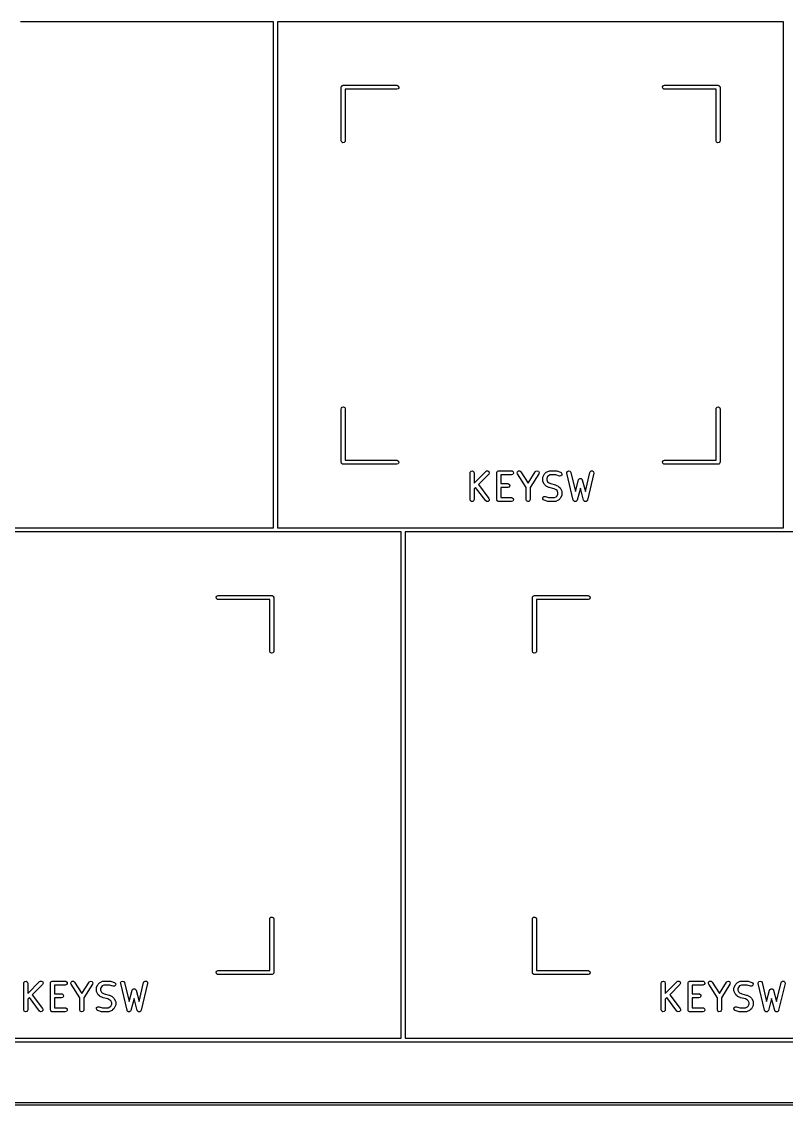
# Model space of a CAD drawing. Extents: x 382 to 810, y -162 to 0.
# Drawn here: x 496.13 to 524.69, y -161.91 to -121.45 of the extents above; entities that cross this region are included whole.
import ezdxf

# ---------------------------------------------------------------- set-up
doc = ezdxf.new("R2010")
doc.units = 0
doc.layers.add('BLACK', color=7, linetype='CONTINUOUS')

msp = doc.modelspace()

# ---------------------------------------------------------------- linework, layer by layer
at = {"layer": 'BLACK', "linetype": 'CONTINUOUS'}
for p, q in [((505.543, -121.449), (496.093, -121.449)), ((505.543, -140.349), (505.543, -121.449)), ((505.693, -121.449), (505.693, -140.349)), ((515.143, -121.449), (505.693, -121.449)), ((524.593, -121.449), (515.143, -121.449)), ((524.593, -140.349), (524.593, -121.449)), ((508.068, -123.899), (508.07, -123.89)), ((508.068, -125.899), (508.068, -123.899)), ((508.069, -123.886), (508.071, -123.884)), ((508.07, -123.89), (508.069, -123.886)), ((508.071, -123.884), (508.073, -123.874)), ((508.073, -123.874), (508.085, -123.859)), ((508.085, -123.859), (508.095, -123.842)), ((508.095, -123.842), (508.101, -123.84)), ((508.101, -123.84), (508.105, -123.835)), ((508.105, -123.835), (508.125, -123.831)), ((508.125, -123.831), (508.143, -123.824)), ((508.143, -123.824), (510.143, -123.824)), ((510.143, -123.974), (508.218, -123.974)), ((508.218, -123.974), (508.218, -125.899)), ((510.143, -123.824), (510.169, -123.829)), ((510.191, -123.957), (510.143, -123.974)), ((510.169, -123.829), (510.208, -123.862)), ((510.217, -123.913), (510.191, -123.957)), ((510.208, -123.862), (510.217, -123.913)), ((520.069, -123.886), (520.095, -123.842)), ((520.078, -123.937), (520.069, -123.886)), ((520.117, -123.97), (520.078, -123.937)), ((520.095, -123.842), (520.143, -123.824)), ((520.143, -123.974), (520.117, -123.97)), ((520.143, -123.824), (522.143, -123.824)), ((522.068, -123.974), (520.143, -123.974)), ((522.068, -125.899), (522.068, -123.974)), ((522.143, -123.824), (522.153, -123.826)), ((522.153, -123.826), (522.156, -123.826)), ((522.156, -123.826), (522.159, -123.827)), ((522.159, -123.827), (522.169, -123.829)), ((522.169, -123.829), (522.184, -123.842)), ((522.184, -123.842), (522.2, -123.851)), ((522.2, -123.851), (522.203, -123.858)), ((522.203, -123.858), (522.208, -123.862)), ((522.208, -123.862), (522.211, -123.881)), ((522.211, -123.881), (522.218, -123.899)), ((522.218, -123.899), (522.218, -125.899)), ((508.086, -125.948), (508.068, -125.899)), ((508.13, -125.973), (508.086, -125.948)), ((508.18, -125.964), (508.13, -125.973)), ((508.213, -125.925), (508.18, -125.964)), ((508.218, -125.899), (508.213, -125.925)), ((522.086, -125.948), (522.068, -125.899)), ((522.13, -125.973), (522.086, -125.948)), ((522.18, -125.964), (522.13, -125.973)), ((522.213, -125.925), (522.18, -125.964)), ((522.218, -125.899), (522.213, -125.925)), ((508.068, -135.899), (508.073, -135.874)), ((508.068, -137.899), (508.068, -135.899)), ((508.073, -135.874), (508.105, -135.835)), ((508.105, -135.835), (508.156, -135.826)), ((508.156, -135.826), (508.2, -135.851)), ((508.2, -135.851), (508.218, -135.899)), ((508.218, -135.899), (508.218, -137.824)), ((522.068, -135.899), (522.073, -135.874)), ((522.068, -137.824), (522.068, -135.899)), ((522.073, -135.874), (522.105, -135.835)), ((522.105, -135.835), (522.156, -135.826)), ((522.156, -135.826), (522.2, -135.851)), ((522.2, -135.851), (522.218, -135.899)), ((522.218, -135.899), (522.218, -137.899)), ((508.075, -137.918), (508.068, -137.899)), ((508.078, -137.937), (508.075, -137.918)), ((508.083, -137.941), (508.078, -137.937)), ((508.086, -137.948), (508.083, -137.941)), ((508.102, -137.957), (508.086, -137.948)), ((508.117, -137.97), (508.102, -137.957)), ((508.218, -137.824), (510.143, -137.824)), ((510.143, -137.824), (510.169, -137.829)), ((510.191, -137.957), (510.143, -137.974)), ((510.169, -137.829), (510.208, -137.862)), ((510.217, -137.913), (510.191, -137.957)), ((510.208, -137.862), (510.217, -137.913)), ((520.069, -137.886), (520.095, -137.842)), ((520.078, -137.937), (520.069, -137.886)), ((520.117, -137.97), (520.078, -137.937)), ((520.095, -137.842), (520.143, -137.824)), ((520.143, -137.824), (522.068, -137.824)), ((522.191, -137.957), (522.185, -137.959)), ((522.201, -137.94), (522.191, -137.957)), ((522.213, -137.925), (522.201, -137.94)), ((522.215, -137.915), (522.213, -137.925)), ((522.217, -137.913), (522.215, -137.915)), ((522.218, -137.899), (522.216, -137.909)), ((522.216, -137.909), (522.217, -137.913)), ((508.127, -137.972), (508.117, -137.97)), ((508.13, -137.973), (508.127, -137.972)), ((508.133, -137.973), (508.13, -137.973)), ((508.143, -137.974), (508.133, -137.973)), ((510.143, -137.974), (508.143, -137.974)), ((512.878, -138.292), (512.882, -138.266)), ((512.878, -139.292), (512.878, -138.292)), ((512.882, -138.266), (512.915, -138.227)), ((512.915, -138.227), (512.966, -138.218)), ((512.966, -138.218), (513.01, -138.244)), ((513.01, -138.244), (513.028, -138.292)), ((513.028, -138.682), (513.471, -138.239)), ((513.028, -138.292), (513.028, -138.682)), ((513.577, -138.345), (513.194, -138.727)), ((513.471, -138.239), (513.492, -138.224)), ((513.492, -138.224), (513.543, -138.219)), ((513.543, -138.219), (513.585, -138.249)), ((513.599, -138.298), (513.577, -138.345)), ((513.585, -138.249), (513.599, -138.298)), ((513.878, -138.292), (513.879, -138.282)), ((513.878, -139.292), (513.878, -138.292)), ((513.879, -138.279), (513.88, -138.276)), ((513.879, -138.282), (513.879, -138.279)), ((513.88, -138.276), (513.882, -138.266)), ((513.882, -138.266), (513.895, -138.251)), ((513.895, -138.251), (513.904, -138.234)), ((513.904, -138.234), (513.911, -138.232)), ((513.911, -138.232), (513.915, -138.227)), ((513.915, -138.227), (513.934, -138.223)), ((513.934, -138.223), (513.953, -138.217)), ((513.953, -138.217), (514.429, -138.217)), ((514.429, -138.217), (514.454, -138.221)), ((514.477, -138.349), (514.429, -138.367)), ((514.454, -138.221), (514.494, -138.254)), ((514.503, -138.305), (514.477, -138.349)), ((514.494, -138.254), (514.503, -138.305)), ((514.641, -138.308), (514.648, -138.257)), ((514.651, -138.332), (514.641, -138.308)), ((514.648, -138.257), (514.686, -138.223)), ((514.973, -138.837), (514.651, -138.332)), ((514.686, -138.223), (514.737, -138.22)), ((514.737, -138.22), (514.778, -138.252)), ((514.778, -138.252), (515.048, -138.676)), ((515.048, -138.676), (515.318, -138.252)), ((515.444, -138.332), (515.123, -138.837)), ((515.318, -138.252), (515.335, -138.232)), ((515.335, -138.232), (515.384, -138.217)), ((515.384, -138.217), (515.432, -138.236)), ((515.432, -138.236), (515.455, -138.282)), ((515.455, -138.282), (515.444, -138.332)), ((515.6, -138.449), (515.647, -138.354)), ((515.647, -138.354), (515.661, -138.335)), ((515.661, -138.334), (515.709, -138.286)), ((515.661, -138.335), (515.661, -138.334)), ((515.709, -138.286), (515.727, -138.274)), ((515.727, -138.274), (515.728, -138.272)), ((515.728, -138.272), (515.824, -138.225)), ((515.824, -138.225), (515.849, -138.217)), ((515.849, -138.217), (515.853, -138.218)), ((515.853, -138.218), (515.857, -138.217)), ((515.857, -138.217), (516.095, -138.217)), ((516.095, -138.217), (516.117, -138.221)), ((516.117, -138.221), (516.119, -138.221)), ((516.119, -138.221), (516.262, -138.268)), ((516.262, -138.268), (516.285, -138.281)), ((516.285, -138.281), (516.312, -138.324)), ((516.312, -138.324), (516.304, -138.375)), ((516.497, -138.283), (516.52, -138.237)), ((516.499, -138.309), (516.497, -138.283)), ((516.737, -139.309), (516.499, -138.309)), ((516.52, -138.237), (516.567, -138.217)), ((516.567, -138.217), (516.616, -138.232)), ((516.616, -138.232), (516.645, -138.274)), ((516.645, -138.274), (516.814, -138.985)), ((517.186, -138.985), (517.356, -138.274)), ((517.502, -138.309), (517.264, -139.309)), ((517.356, -138.274), (517.366, -138.251)), ((517.366, -138.251), (517.407, -138.22)), ((517.407, -138.22), (517.458, -138.223)), ((517.458, -138.223), (517.496, -138.258)), ((517.496, -138.258), (517.502, -138.309)), ((520.143, -137.974), (520.117, -137.97)), ((522.143, -137.974), (520.143, -137.974)), ((522.161, -137.968), (522.143, -137.974)), ((522.18, -137.964), (522.161, -137.968)), ((522.185, -137.959), (522.18, -137.964)), ((513.194, -138.727), (513.584, -139.247)), ((514.429, -138.367), (514.028, -138.367)), ((514.028, -138.367), (514.028, -138.693)), ((514.028, -138.693), (514.286, -138.693)), ((514.286, -138.693), (514.312, -138.698)), ((514.312, -138.698), (514.351, -138.73)), ((514.351, -138.73), (514.36, -138.781)), ((515.592, -138.482), (515.596, -138.457)), ((515.592, -138.578), (515.592, -138.482)), ((515.593, -138.582), (515.592, -138.578)), ((515.592, -138.586), (515.593, -138.582)), ((515.6, -138.611), (515.592, -138.586)), ((515.596, -138.457), (515.599, -138.453)), ((515.599, -138.453), (515.6, -138.449)), ((515.647, -138.706), (515.6, -138.611)), ((515.649, -138.707), (515.647, -138.706)), ((515.661, -138.726), (515.649, -138.707)), ((515.709, -138.773), (515.661, -138.726)), ((515.776, -138.431), (515.742, -138.5)), ((515.742, -138.5), (515.742, -138.56)), ((515.742, -138.56), (515.776, -138.628)), ((515.806, -138.401), (515.776, -138.431)), ((515.776, -138.628), (515.806, -138.659)), ((515.875, -138.367), (515.806, -138.401)), ((515.806, -138.659), (515.883, -138.697)), ((516.083, -138.367), (515.875, -138.367)), ((515.883, -138.697), (516.066, -138.743)), ((516.066, -138.743), (516.078, -138.748)), ((516.078, -138.748), (516.081, -138.749)), ((516.081, -138.749), (516.177, -138.796)), ((516.215, -138.411), (516.083, -138.367)), ((516.266, -138.409), (516.215, -138.411)), ((516.304, -138.375), (516.266, -138.409)), ((516.814, -138.985), (516.928, -138.558)), ((516.928, -138.558), (516.939, -138.535)), ((516.939, -138.535), (516.944, -138.531)), ((516.944, -138.531), (516.947, -138.524)), ((516.947, -138.524), (516.965, -138.516)), ((516.965, -138.516), (516.981, -138.505)), ((516.981, -138.505), (516.987, -138.506)), ((516.987, -138.506), (516.994, -138.503)), ((516.994, -138.503), (517.012, -138.508)), ((517.012, -138.508), (517.032, -138.51)), ((517.032, -138.51), (517.037, -138.514)), ((517.037, -138.514), (517.043, -138.516)), ((517.043, -138.516), (517.054, -138.532)), ((517.054, -138.532), (517.068, -138.546)), ((517.068, -138.546), (517.069, -138.553)), ((517.069, -138.553), (517.073, -138.558)), ((517.073, -138.558), (517.186, -138.985)), ((513.087, -138.835), (513.028, -138.894)), ((513.028, -138.894), (513.028, -139.292)), ((513.464, -139.337), (513.087, -138.835)), ((514.286, -138.843), (514.028, -138.843)), ((514.028, -138.843), (514.028, -139.217)), ((514.334, -138.825), (514.286, -138.843)), ((514.36, -138.781), (514.334, -138.825)), ((514.973, -139.292), (514.973, -138.837)), ((515.123, -138.837), (515.123, -139.292)), ((515.71, -138.774), (515.709, -138.773)), ((515.728, -138.787), (515.71, -138.774)), ((515.824, -138.835), (515.728, -138.787)), ((515.827, -138.835), (515.824, -138.835)), ((515.839, -138.841), (515.827, -138.835)), ((516.022, -138.886), (515.839, -138.841)), ((516.099, -138.925), (516.022, -138.886)), ((516.129, -138.955), (516.099, -138.925)), ((516.099, -139.183), (516.129, -139.152)), ((516.163, -139.024), (516.129, -138.955)), ((516.129, -139.152), (516.163, -139.084)), ((516.163, -139.084), (516.163, -139.024)), ((516.177, -138.796), (516.195, -138.81)), ((516.195, -138.81), (516.196, -138.81)), ((516.196, -138.81), (516.244, -138.858)), ((516.244, -138.858), (516.257, -138.876)), ((516.257, -138.876), (516.258, -138.877)), ((516.258, -138.877), (516.305, -138.973)), ((516.305, -139.135), (516.258, -139.23)), ((516.305, -138.973), (516.313, -138.998)), ((516.306, -139.13), (516.305, -139.135)), ((516.309, -139.127), (516.306, -139.13)), ((516.313, -139.101), (516.309, -139.127)), ((516.313, -138.998), (516.312, -139.002)), ((516.312, -139.002), (516.313, -139.006)), ((516.313, -139.006), (516.313, -139.101)), ((517, -138.869), (516.882, -139.311)), ((517.118, -139.311), (517, -138.869)), ((512.895, -139.34), (512.878, -139.292)), ((512.939, -139.366), (512.895, -139.34)), ((512.99, -139.357), (512.939, -139.366)), ((513.023, -139.317), (512.99, -139.357)), ((513.028, -139.292), (513.023, -139.317)), ((513.507, -139.365), (513.464, -139.337)), ((513.558, -139.359), (513.507, -139.365)), ((513.593, -139.321), (513.558, -139.359)), ((513.584, -139.247), (513.596, -139.27)), ((513.596, -139.27), (513.593, -139.321)), ((513.884, -139.31), (513.878, -139.292)), ((513.888, -139.329), (513.884, -139.31)), ((513.893, -139.334), (513.888, -139.329)), ((513.895, -139.34), (513.893, -139.334)), ((513.912, -139.35), (513.895, -139.34)), ((513.927, -139.362), (513.912, -139.35)), ((513.937, -139.364), (513.927, -139.362)), ((513.939, -139.366), (513.937, -139.364)), ((513.943, -139.365), (513.939, -139.366)), ((513.953, -139.367), (513.943, -139.365)), ((514.429, -139.367), (513.953, -139.367)), ((514.028, -139.217), (514.429, -139.217)), ((514.429, -139.217), (514.454, -139.221)), ((514.477, -139.349), (514.429, -139.367)), ((514.454, -139.221), (514.494, -139.254)), ((514.503, -139.305), (514.477, -139.349)), ((514.494, -139.254), (514.503, -139.305)), ((514.99, -139.34), (514.973, -139.292)), ((515.035, -139.366), (514.99, -139.34)), ((515.085, -139.357), (515.035, -139.366)), ((515.118, -139.317), (515.085, -139.357)), ((515.123, -139.292), (515.118, -139.317)), ((515.593, -139.259), (515.601, -139.208)), ((515.62, -139.303), (515.593, -139.259)), ((515.601, -139.208), (515.639, -139.174)), ((515.643, -139.315), (515.62, -139.303)), ((515.639, -139.174), (515.691, -139.173)), ((515.786, -139.363), (515.643, -139.315)), ((515.691, -139.173), (515.822, -139.217)), ((515.788, -139.363), (515.786, -139.363)), ((515.81, -139.367), (515.788, -139.363)), ((516.048, -139.367), (515.81, -139.367)), ((515.822, -139.217), (516.03, -139.217)), ((516.03, -139.217), (516.099, -139.183)), ((516.052, -139.365), (516.048, -139.367)), ((516.056, -139.366), (516.052, -139.365)), ((516.081, -139.359), (516.056, -139.366)), ((516.177, -139.311), (516.081, -139.359)), ((516.178, -139.31), (516.177, -139.311)), ((516.196, -139.297), (516.178, -139.31)), ((516.244, -139.25), (516.196, -139.297)), ((516.258, -139.23), (516.244, -139.248)), ((516.244, -139.248), (516.244, -139.25)), ((516.741, -139.316), (516.737, -139.309)), ((516.742, -139.324), (516.741, -139.316)), ((516.755, -139.337), (516.742, -139.324)), ((516.765, -139.352), (516.755, -139.337)), ((516.772, -139.354), (516.765, -139.352)), ((516.778, -139.36), (516.772, -139.354)), ((516.796, -139.361), (516.778, -139.36)), ((516.814, -139.367), (516.796, -139.361)), ((516.821, -139.364), (516.814, -139.367)), ((516.829, -139.364), (516.821, -139.364)), ((516.844, -139.354), (516.829, -139.364)), ((516.861, -139.346), (516.844, -139.354)), ((516.865, -139.339), (516.861, -139.346)), ((516.871, -139.335), (516.865, -139.339)), ((516.882, -139.311), (516.871, -139.335)), ((517.123, -139.318), (517.118, -139.311)), ((517.124, -139.325), (517.123, -139.318)), ((517.137, -139.338), (517.124, -139.325)), ((517.148, -139.353), (517.137, -139.338)), ((517.155, -139.355), (517.148, -139.353)), ((517.161, -139.361), (517.155, -139.355)), ((517.179, -139.362), (517.161, -139.361)), ((517.197, -139.367), (517.179, -139.362)), ((517.204, -139.363), (517.197, -139.367)), ((517.212, -139.364), (517.204, -139.363)), ((517.227, -139.353), (517.212, -139.364)), ((517.244, -139.345), (517.227, -139.353)), ((517.247, -139.338), (517.244, -139.345)), ((517.253, -139.333), (517.247, -139.338)), ((517.264, -139.309), (517.253, -139.333)), ((462.83, -140.349), (505.543, -140.349)), ((505.693, -140.349), (510.38, -140.349)), ((510.38, -140.349), (524.593, -140.349)), ((505.618, -140.499), (486.643, -140.499)), ((510.305, -140.499), (505.618, -140.499)), ((510.305, -159.399), (510.305, -140.499)), ((510.455, -140.499), (510.455, -159.399)), ((534.118, -140.499), (510.455, -140.499)), ((503.4, -142.936), (503.426, -142.892)), ((503.409, -142.987), (503.4, -142.936)), ((503.449, -143.02), (503.409, -142.987)), ((503.426, -142.892), (503.474, -142.874)), ((503.474, -143.024), (503.449, -143.02)), ((503.474, -142.874), (505.474, -142.874)), ((505.399, -143.024), (503.474, -143.024)), ((505.399, -144.949), (505.399, -143.024)), ((505.474, -142.874), (505.484, -142.876)), ((505.484, -142.876), (505.487, -142.876)), ((505.487, -142.876), (505.49, -142.877)), ((505.49, -142.877), (505.5, -142.879)), ((505.5, -142.879), (505.515, -142.892)), ((505.515, -142.892), (505.532, -142.901)), ((505.532, -142.901), (505.534, -142.908)), ((505.534, -142.908), (505.539, -142.912)), ((505.539, -142.912), (505.543, -142.931)), ((505.543, -142.931), (505.549, -142.949)), ((505.549, -142.949), (505.549, -144.949)), ((515.212, -142.949), (515.213, -142.94)), ((515.212, -144.949), (515.212, -142.949)), ((515.213, -142.936), (515.215, -142.934)), ((515.213, -142.94), (515.213, -142.936)), ((515.215, -142.934), (515.216, -142.924)), ((515.216, -142.924), (515.229, -142.909)), ((515.229, -142.909), (515.239, -142.892)), ((515.239, -142.892), (515.245, -142.89)), ((515.245, -142.89), (515.249, -142.885)), ((515.249, -142.885), (515.268, -142.881)), ((515.268, -142.881), (515.287, -142.874)), ((515.287, -142.874), (517.287, -142.874)), ((517.287, -143.024), (515.362, -143.024)), ((515.362, -143.024), (515.362, -144.949)), ((517.287, -142.874), (517.312, -142.879)), ((517.335, -143.007), (517.287, -143.024)), ((517.312, -142.879), (517.352, -142.912)), ((517.361, -142.963), (517.335, -143.007)), ((517.352, -142.912), (517.361, -142.963)), ((505.417, -144.998), (505.399, -144.949)), ((505.461, -145.023), (505.417, -144.998)), ((505.512, -145.014), (505.461, -145.023)), ((505.545, -144.975), (505.512, -145.014)), ((505.549, -144.949), (505.545, -144.975)), ((515.229, -144.998), (515.212, -144.949)), ((515.274, -145.023), (515.229, -144.998)), ((515.324, -145.014), (515.274, -145.023)), ((515.357, -144.975), (515.324, -145.014)), ((515.362, -144.949), (515.357, -144.975)), ((505.399, -154.949), (505.404, -154.924)), ((505.399, -156.874), (505.399, -154.949)), ((505.404, -154.924), (505.437, -154.885)), ((505.437, -154.885), (505.487, -154.876)), ((505.487, -154.876), (505.532, -154.901)), ((505.532, -154.901), (505.549, -154.949)), ((505.549, -154.949), (505.549, -156.949)), ((515.212, -154.949), (515.216, -154.924)), ((515.212, -156.949), (515.212, -154.949)), ((515.216, -154.924), (515.249, -154.885)), ((515.249, -154.885), (515.3, -154.876)), ((515.3, -154.876), (515.344, -154.901)), ((515.344, -154.901), (515.362, -154.949)), ((515.362, -154.949), (515.362, -156.874)), ((503.4, -156.936), (503.426, -156.892)), ((503.409, -156.987), (503.4, -156.936)), ((503.426, -156.892), (503.474, -156.874)), ((503.474, -156.874), (505.399, -156.874)), ((505.546, -156.965), (505.545, -156.975)), ((505.548, -156.963), (505.546, -156.965)), ((505.549, -156.949), (505.548, -156.959)), ((505.548, -156.959), (505.548, -156.963)), ((515.218, -156.968), (515.212, -156.949)), ((515.222, -156.987), (515.218, -156.968)), ((515.362, -156.874), (517.287, -156.874)), ((517.287, -156.874), (517.312, -156.879)), ((517.312, -156.879), (517.352, -156.912)), ((517.361, -156.963), (517.335, -157.007)), ((517.352, -156.912), (517.361, -156.963)), ((496.209, -157.342), (496.213, -157.316)), ((496.209, -158.342), (496.209, -157.342)), ((496.213, -157.316), (496.246, -157.277)), ((496.246, -157.277), (496.297, -157.268)), ((496.297, -157.268), (496.341, -157.294)), ((496.341, -157.294), (496.359, -157.342)), ((496.359, -157.732), (496.802, -157.289)), ((496.359, -157.342), (496.359, -157.732)), ((496.802, -157.289), (496.823, -157.274)), ((496.823, -157.274), (496.875, -157.269)), ((496.875, -157.269), (496.917, -157.299)), ((496.93, -157.348), (496.908, -157.395)), ((496.917, -157.299), (496.93, -157.348)), ((497.209, -157.342), (497.21, -157.332)), ((497.209, -158.342), (497.209, -157.342)), ((497.21, -157.329), (497.212, -157.326)), ((497.21, -157.332), (497.21, -157.329)), ((497.212, -157.326), (497.213, -157.316)), ((497.213, -157.316), (497.226, -157.301)), ((497.226, -157.301), (497.236, -157.284)), ((497.236, -157.284), (497.242, -157.282)), ((497.242, -157.282), (497.246, -157.277)), ((497.246, -157.277), (497.265, -157.273)), ((497.265, -157.273), (497.284, -157.267)), ((497.284, -157.267), (497.76, -157.267)), ((497.76, -157.267), (497.786, -157.271)), ((497.786, -157.271), (497.825, -157.304)), ((497.834, -157.355), (497.808, -157.399)), ((497.825, -157.304), (497.834, -157.355)), ((497.972, -157.358), (497.979, -157.307)), ((497.982, -157.382), (497.972, -157.358)), ((497.979, -157.307), (498.017, -157.273)), ((498.017, -157.273), (498.068, -157.27)), ((498.068, -157.27), (498.109, -157.302)), ((498.109, -157.302), (498.379, -157.726)), ((498.379, -157.726), (498.649, -157.302)), ((498.649, -157.302), (498.667, -157.282)), ((498.667, -157.282), (498.716, -157.267)), ((498.716, -157.267), (498.763, -157.286)), ((498.763, -157.286), (498.787, -157.332)), ((498.787, -157.332), (498.776, -157.382)), ((498.993, -157.384), (499.04, -157.336)), ((499.04, -157.336), (499.059, -157.324)), ((499.059, -157.324), (499.06, -157.322)), ((499.06, -157.322), (499.155, -157.275)), ((499.155, -157.275), (499.18, -157.267)), ((499.18, -157.267), (499.184, -157.268)), ((499.184, -157.268), (499.189, -157.267)), ((499.189, -157.267), (499.427, -157.267)), ((499.427, -157.267), (499.449, -157.271)), ((499.449, -157.271), (499.45, -157.271)), ((499.45, -157.271), (499.593, -157.318)), ((499.593, -157.318), (499.616, -157.331)), ((499.616, -157.331), (499.643, -157.374)), ((499.643, -157.374), (499.635, -157.425)), ((499.828, -157.333), (499.851, -157.287)), ((499.83, -157.359), (499.828, -157.333)), ((500.068, -158.359), (499.83, -157.359)), ((499.851, -157.287), (499.898, -157.267)), ((499.898, -157.267), (499.948, -157.282)), ((499.948, -157.282), (499.976, -157.324)), ((499.976, -157.324), (500.145, -158.035)), ((500.518, -158.035), (500.687, -157.324)), ((500.833, -157.359), (500.595, -158.359)), ((500.687, -157.324), (500.697, -157.301)), ((500.697, -157.301), (500.739, -157.27)), ((500.739, -157.27), (500.79, -157.273)), ((500.79, -157.273), (500.827, -157.308)), ((500.827, -157.308), (500.833, -157.359)), ((503.449, -157.02), (503.409, -156.987)), ((503.474, -157.024), (503.449, -157.02)), ((505.474, -157.024), (503.474, -157.024)), ((505.493, -157.018), (505.474, -157.024)), ((505.512, -157.014), (505.493, -157.018)), ((505.516, -157.009), (505.512, -157.014)), ((505.522, -157.007), (505.516, -157.009)), ((505.532, -156.99), (505.522, -157.007)), ((505.545, -156.975), (505.532, -156.99)), ((515.227, -156.991), (515.222, -156.987)), ((515.229, -156.998), (515.227, -156.991)), ((515.246, -157.007), (515.229, -156.998)), ((515.261, -157.02), (515.246, -157.007)), ((515.271, -157.022), (515.261, -157.02)), ((515.274, -157.023), (515.271, -157.022)), ((515.277, -157.023), (515.274, -157.023)), ((515.287, -157.024), (515.277, -157.023)), ((517.287, -157.024), (515.287, -157.024)), ((517.335, -157.007), (517.287, -157.024)), ((520.021, -157.342), (520.026, -157.316)), ((520.021, -158.342), (520.021, -157.342)), ((520.026, -157.316), (520.059, -157.277)), ((520.059, -157.277), (520.109, -157.268)), ((520.109, -157.268), (520.154, -157.294)), ((520.154, -157.294), (520.171, -157.342)), ((520.171, -157.732), (520.615, -157.289)), ((520.171, -157.342), (520.171, -157.732)), ((520.615, -157.289), (520.636, -157.274)), ((520.636, -157.274), (520.687, -157.269)), ((520.687, -157.269), (520.729, -157.299)), ((520.742, -157.348), (520.721, -157.395)), ((520.729, -157.299), (520.742, -157.348)), ((521.021, -157.342), (521.023, -157.332)), ((521.021, -158.342), (521.021, -157.342)), ((521.022, -157.329), (521.024, -157.326)), ((521.023, -157.332), (521.022, -157.329)), ((521.024, -157.326), (521.026, -157.316)), ((521.026, -157.316), (521.038, -157.301)), ((521.038, -157.301), (521.048, -157.284)), ((521.048, -157.284), (521.054, -157.282)), ((521.054, -157.282), (521.059, -157.277)), ((521.059, -157.277), (521.078, -157.273)), ((521.078, -157.273), (521.096, -157.267)), ((521.096, -157.267), (521.572, -157.267)), ((521.572, -157.267), (521.598, -157.271)), ((521.598, -157.271), (521.637, -157.304)), ((521.646, -157.355), (521.621, -157.399)), ((521.637, -157.304), (521.646, -157.355)), ((521.785, -157.358), (521.792, -157.307)), ((521.795, -157.382), (521.785, -157.358)), ((521.792, -157.307), (521.83, -157.273)), ((521.83, -157.273), (521.881, -157.27)), ((521.881, -157.27), (521.921, -157.302)), ((521.921, -157.302), (522.192, -157.726)), ((522.192, -157.726), (522.462, -157.302)), ((522.462, -157.302), (522.479, -157.282)), ((522.479, -157.282), (522.528, -157.267)), ((522.528, -157.267), (522.575, -157.286)), ((522.575, -157.286), (522.599, -157.332)), ((522.599, -157.332), (522.588, -157.382)), ((522.805, -157.384), (522.853, -157.336)), ((522.853, -157.336), (522.871, -157.324)), ((522.871, -157.324), (522.872, -157.322)), ((522.872, -157.322), (522.967, -157.275)), ((522.967, -157.275), (522.992, -157.267)), ((522.992, -157.267), (522.997, -157.268)), ((522.997, -157.268), (523.001, -157.267)), ((523.001, -157.267), (523.239, -157.267)), ((523.239, -157.267), (523.261, -157.271)), ((523.261, -157.271), (523.263, -157.271)), ((523.263, -157.271), (523.406, -157.318)), ((523.406, -157.318), (523.429, -157.331)), ((523.429, -157.331), (523.455, -157.374)), ((523.455, -157.374), (523.448, -157.425)), ((523.641, -157.333), (523.664, -157.287)), ((523.642, -157.359), (523.641, -157.333)), ((523.88, -158.359), (523.642, -157.359)), ((523.664, -157.287), (523.711, -157.267)), ((523.711, -157.267), (523.76, -157.282)), ((523.76, -157.282), (523.788, -157.324)), ((523.788, -157.324), (523.958, -158.035)), ((524.33, -158.035), (524.499, -157.324)), ((524.645, -157.359), (524.407, -158.359)), ((524.499, -157.324), (524.51, -157.301)), ((524.51, -157.301), (524.551, -157.27)), ((524.551, -157.27), (524.602, -157.273)), ((524.602, -157.273), (524.64, -157.308)), ((524.64, -157.308), (524.645, -157.359)), ((496.908, -157.395), (496.526, -157.777)), ((496.526, -157.777), (496.915, -158.297)), ((497.76, -157.417), (497.359, -157.417)), ((497.359, -157.417), (497.359, -157.743)), ((497.359, -157.743), (497.617, -157.743)), ((497.617, -157.743), (497.643, -157.748)), ((497.643, -157.748), (497.682, -157.78)), ((497.682, -157.78), (497.691, -157.831)), ((497.808, -157.399), (497.76, -157.417)), ((498.304, -157.887), (497.982, -157.382)), ((498.776, -157.382), (498.454, -157.887)), ((498.923, -157.532), (498.928, -157.507)), ((498.923, -157.628), (498.923, -157.532)), ((498.925, -157.632), (498.923, -157.628)), ((498.924, -157.636), (498.925, -157.632)), ((498.931, -157.661), (498.924, -157.636)), ((498.928, -157.507), (498.93, -157.503)), ((498.93, -157.503), (498.931, -157.499)), ((498.931, -157.499), (498.979, -157.404)), ((498.979, -157.756), (498.931, -157.661)), ((498.979, -157.404), (498.992, -157.385)), ((498.98, -157.757), (498.979, -157.756)), ((498.993, -157.776), (498.98, -157.757)), ((498.992, -157.385), (498.993, -157.384)), ((499.04, -157.823), (498.993, -157.776)), ((499.107, -157.481), (499.073, -157.55)), ((499.073, -157.55), (499.073, -157.61)), ((499.073, -157.61), (499.107, -157.678)), ((499.138, -157.451), (499.107, -157.481)), ((499.107, -157.678), (499.138, -157.709)), ((499.206, -157.417), (499.138, -157.451)), ((499.138, -157.709), (499.215, -157.747)), ((499.414, -157.417), (499.206, -157.417)), ((499.215, -157.747), (499.397, -157.793)), ((499.546, -157.461), (499.414, -157.417)), ((499.597, -157.459), (499.546, -157.461)), ((499.635, -157.425), (499.597, -157.459)), ((500.145, -158.035), (500.259, -157.608)), ((500.259, -157.608), (500.27, -157.585)), ((500.27, -157.585), (500.276, -157.581)), ((500.276, -157.581), (500.278, -157.574)), ((500.278, -157.574), (500.296, -157.566)), ((500.296, -157.566), (500.312, -157.555)), ((500.312, -157.555), (500.319, -157.556)), ((500.319, -157.556), (500.325, -157.553)), ((500.325, -157.553), (500.344, -157.558)), ((500.344, -157.558), (500.363, -157.56)), ((500.363, -157.56), (500.368, -157.564)), ((500.368, -157.564), (500.374, -157.566)), ((500.374, -157.566), (500.386, -157.582)), ((500.386, -157.582), (500.399, -157.596)), ((500.399, -157.596), (500.4, -157.603)), ((500.4, -157.603), (500.404, -157.608)), ((500.404, -157.608), (500.518, -158.035)), ((520.721, -157.395), (520.338, -157.777)), ((520.338, -157.777), (520.728, -158.297)), ((521.572, -157.417), (521.171, -157.417)), ((521.171, -157.417), (521.171, -157.743)), ((521.171, -157.743), (521.43, -157.743)), ((521.43, -157.743), (521.455, -157.748)), ((521.455, -157.748), (521.495, -157.78)), ((521.495, -157.78), (521.503, -157.831)), ((521.621, -157.399), (521.572, -157.417)), ((522.117, -157.887), (521.795, -157.382)), ((522.588, -157.382), (522.267, -157.887)), ((522.736, -157.532), (522.74, -157.507)), ((522.736, -157.628), (522.736, -157.532)), ((522.737, -157.632), (522.736, -157.628)), ((522.736, -157.636), (522.737, -157.632)), ((522.743, -157.661), (522.736, -157.636)), ((522.74, -157.507), (522.743, -157.503)), ((522.743, -157.499), (522.791, -157.404)), ((522.743, -157.503), (522.743, -157.499)), ((522.791, -157.756), (522.743, -157.661)), ((522.791, -157.404), (522.804, -157.385)), ((522.792, -157.757), (522.791, -157.756)), ((522.805, -157.776), (522.792, -157.757)), ((522.804, -157.385), (522.805, -157.384)), ((522.853, -157.823), (522.805, -157.776)), ((522.92, -157.481), (522.886, -157.55)), ((522.886, -157.55), (522.886, -157.61)), ((522.886, -157.61), (522.92, -157.678)), ((522.95, -157.451), (522.92, -157.481)), ((522.92, -157.678), (522.95, -157.709)), ((523.019, -157.417), (522.95, -157.451)), ((522.95, -157.709), (523.027, -157.747)), ((523.227, -157.417), (523.019, -157.417)), ((523.027, -157.747), (523.21, -157.793)), ((523.358, -157.461), (523.227, -157.417)), ((523.41, -157.459), (523.358, -157.461)), ((523.448, -157.425), (523.41, -157.459)), ((523.958, -158.035), (524.071, -157.608)), ((524.071, -157.608), (524.082, -157.585)), ((524.082, -157.585), (524.088, -157.581)), ((524.088, -157.581), (524.091, -157.574)), ((524.091, -157.574), (524.109, -157.566)), ((524.109, -157.566), (524.124, -157.555)), ((524.124, -157.555), (524.131, -157.556)), ((524.131, -157.556), (524.137, -157.553)), ((524.137, -157.553), (524.156, -157.558)), ((524.156, -157.558), (524.176, -157.56)), ((524.176, -157.56), (524.18, -157.564)), ((524.18, -157.564), (524.187, -157.566)), ((524.187, -157.566), (524.198, -157.582)), ((524.198, -157.582), (524.212, -157.596)), ((524.212, -157.596), (524.212, -157.603)), ((524.212, -157.603), (524.216, -157.608)), ((524.216, -157.608), (524.33, -158.035)), ((496.419, -157.885), (496.359, -157.944)), ((496.359, -157.944), (496.359, -158.342)), ((496.795, -158.387), (496.419, -157.885)), ((497.617, -157.893), (497.359, -157.893)), ((497.359, -157.893), (497.359, -158.267)), ((497.665, -157.875), (497.617, -157.893)), ((497.691, -157.831), (497.665, -157.875)), ((498.304, -158.342), (498.304, -157.887)), ((498.454, -157.887), (498.454, -158.342)), ((499.042, -157.824), (499.04, -157.823)), ((499.06, -157.837), (499.042, -157.824)), ((499.155, -157.885), (499.06, -157.837)), ((499.159, -157.885), (499.155, -157.885)), ((499.17, -157.891), (499.159, -157.885)), ((499.353, -157.936), (499.17, -157.891)), ((499.43, -157.975), (499.353, -157.936)), ((499.397, -157.793), (499.409, -157.798)), ((499.409, -157.798), (499.413, -157.799)), ((499.413, -157.799), (499.508, -157.846)), ((499.46, -158.005), (499.43, -157.975)), ((499.494, -158.074), (499.46, -158.005)), ((499.46, -158.202), (499.494, -158.134)), ((499.494, -158.134), (499.494, -158.074)), ((499.508, -157.846), (499.526, -157.86)), ((499.526, -157.86), (499.527, -157.86)), ((499.527, -157.86), (499.575, -157.908)), ((499.575, -157.908), (499.588, -157.926)), ((499.588, -157.926), (499.589, -157.927)), ((499.589, -157.927), (499.637, -158.023)), ((499.637, -158.185), (499.589, -158.28)), ((499.637, -158.023), (499.644, -158.048)), ((499.64, -158.177), (499.637, -158.18)), ((499.637, -158.18), (499.637, -158.185)), ((499.644, -158.151), (499.64, -158.177)), ((499.644, -158.048), (499.643, -158.052)), ((499.643, -158.052), (499.644, -158.056)), ((499.644, -158.056), (499.644, -158.151)), ((500.331, -157.919), (500.213, -158.361)), ((500.449, -158.361), (500.331, -157.919)), ((520.231, -157.885), (520.171, -157.944)), ((520.171, -157.944), (520.171, -158.342)), ((520.608, -158.387), (520.231, -157.885)), ((521.43, -157.893), (521.171, -157.893)), ((521.171, -157.893), (521.171, -158.267)), ((521.478, -157.875), (521.43, -157.893)), ((521.503, -157.831), (521.478, -157.875)), ((522.117, -158.342), (522.117, -157.887)), ((522.267, -157.887), (522.267, -158.342)), ((522.854, -157.824), (522.853, -157.823)), ((522.872, -157.837), (522.854, -157.824)), ((522.967, -157.885), (522.872, -157.837)), ((522.971, -157.885), (522.967, -157.885)), ((522.983, -157.891), (522.971, -157.885)), ((523.165, -157.936), (522.983, -157.891)), ((523.242, -157.975), (523.165, -157.936)), ((523.21, -157.793), (523.222, -157.798)), ((523.222, -157.798), (523.225, -157.799)), ((523.225, -157.799), (523.32, -157.846)), ((523.273, -158.005), (523.242, -157.975)), ((523.307, -158.074), (523.273, -158.005)), ((523.273, -158.202), (523.307, -158.134)), ((523.307, -158.134), (523.307, -158.074)), ((523.32, -157.846), (523.338, -157.86)), ((523.338, -157.86), (523.34, -157.86)), ((523.34, -157.86), (523.387, -157.908)), ((523.387, -157.908), (523.4, -157.926)), ((523.4, -157.926), (523.401, -157.927)), ((523.401, -157.927), (523.449, -158.023)), ((523.449, -158.185), (523.401, -158.28)), ((523.449, -158.023), (523.456, -158.048)), ((523.45, -158.18), (523.449, -158.185)), ((523.452, -158.177), (523.45, -158.18)), ((523.457, -158.151), (523.452, -158.177)), ((523.456, -158.048), (523.455, -158.052)), ((523.455, -158.052), (523.457, -158.056)), ((523.457, -158.056), (523.457, -158.151)), ((524.144, -157.919), (524.026, -158.361)), ((524.262, -158.361), (524.144, -157.919)), ((496.226, -158.39), (496.209, -158.342)), ((496.271, -158.416), (496.226, -158.39)), ((496.321, -158.407), (496.271, -158.416)), ((496.354, -158.367), (496.321, -158.407)), ((496.359, -158.342), (496.354, -158.367)), ((496.838, -158.415), (496.795, -158.387)), ((496.889, -158.409), (496.838, -158.415)), ((496.924, -158.371), (496.889, -158.409)), ((496.915, -158.297), (496.927, -158.32)), ((496.927, -158.32), (496.924, -158.371)), ((497.215, -158.36), (497.209, -158.342)), ((497.219, -158.379), (497.215, -158.36)), ((497.224, -158.384), (497.219, -158.379)), ((497.226, -158.39), (497.224, -158.384)), ((497.243, -158.4), (497.226, -158.39)), ((497.258, -158.412), (497.243, -158.4)), ((497.268, -158.414), (497.258, -158.412)), ((497.271, -158.416), (497.268, -158.414)), ((497.274, -158.415), (497.271, -158.416)), ((497.284, -158.417), (497.274, -158.415)), ((497.76, -158.417), (497.284, -158.417)), ((497.359, -158.267), (497.76, -158.267)), ((497.76, -158.267), (497.786, -158.271)), ((497.808, -158.399), (497.76, -158.417)), ((497.786, -158.271), (497.825, -158.304)), ((497.834, -158.355), (497.808, -158.399)), ((497.825, -158.304), (497.834, -158.355)), ((498.322, -158.39), (498.304, -158.342)), ((498.366, -158.416), (498.322, -158.39)), ((498.417, -158.407), (498.366, -158.416)), ((498.449, -158.367), (498.417, -158.407)), ((498.454, -158.342), (498.449, -158.367)), ((498.925, -158.309), (498.932, -158.258)), ((498.951, -158.353), (498.925, -158.309)), ((498.932, -158.258), (498.97, -158.224)), ((498.974, -158.365), (498.951, -158.353)), ((498.97, -158.224), (499.022, -158.223)), ((499.117, -158.413), (498.974, -158.365)), ((499.022, -158.223), (499.153, -158.267)), ((499.119, -158.413), (499.117, -158.413)), ((499.141, -158.417), (499.119, -158.413)), ((499.379, -158.417), (499.141, -158.417)), ((499.153, -158.267), (499.361, -158.267)), ((499.361, -158.267), (499.43, -158.233)), ((499.383, -158.415), (499.379, -158.417)), ((499.388, -158.416), (499.383, -158.415)), ((499.413, -158.409), (499.388, -158.416)), ((499.508, -158.361), (499.413, -158.409)), ((499.43, -158.233), (499.46, -158.202)), ((499.509, -158.36), (499.508, -158.361)), ((499.527, -158.347), (499.509, -158.36)), ((499.575, -158.3), (499.527, -158.347)), ((499.576, -158.298), (499.575, -158.3)), ((499.589, -158.28), (499.576, -158.298)), ((500.072, -158.366), (500.068, -158.359)), ((500.073, -158.374), (500.072, -158.366)), ((500.086, -158.387), (500.073, -158.374)), ((500.096, -158.402), (500.086, -158.387)), ((500.104, -158.404), (500.096, -158.402)), ((500.109, -158.41), (500.104, -158.404)), ((500.128, -158.411), (500.109, -158.41)), ((500.145, -158.417), (500.128, -158.411)), ((500.153, -158.414), (500.145, -158.417)), ((500.16, -158.414), (500.153, -158.414)), ((500.176, -158.404), (500.16, -158.414)), ((500.192, -158.396), (500.176, -158.404)), ((500.196, -158.389), (500.192, -158.396)), ((500.202, -158.385), (500.196, -158.389)), ((500.213, -158.361), (500.202, -158.385)), ((500.454, -158.368), (500.449, -158.361)), ((500.455, -158.375), (500.454, -158.368)), ((500.468, -158.388), (500.455, -158.375)), ((500.479, -158.403), (500.468, -158.388)), ((500.486, -158.405), (500.479, -158.403)), ((500.492, -158.411), (500.486, -158.405)), ((500.51, -158.412), (500.492, -158.411)), ((500.528, -158.417), (500.51, -158.412)), ((500.535, -158.413), (500.528, -158.417)), ((500.543, -158.414), (500.535, -158.413)), ((500.558, -158.403), (500.543, -158.414)), ((500.575, -158.395), (500.558, -158.403)), ((500.578, -158.388), (500.575, -158.395)), ((500.584, -158.383), (500.578, -158.388)), ((500.595, -158.359), (500.584, -158.383)), ((520.039, -158.39), (520.021, -158.342)), ((520.083, -158.416), (520.039, -158.39)), ((520.134, -158.407), (520.083, -158.416)), ((520.167, -158.367), (520.134, -158.407)), ((520.171, -158.342), (520.167, -158.367)), ((520.651, -158.415), (520.608, -158.387)), ((520.702, -158.409), (520.651, -158.415)), ((520.737, -158.371), (520.702, -158.409)), ((520.728, -158.297), (520.739, -158.32)), ((520.739, -158.32), (520.737, -158.371)), ((521.028, -158.36), (521.021, -158.342)), ((521.031, -158.379), (521.028, -158.36)), ((521.036, -158.384), (521.031, -158.379)), ((521.039, -158.39), (521.036, -158.384)), ((521.056, -158.4), (521.039, -158.39)), ((521.071, -158.412), (521.056, -158.4)), ((521.08, -158.414), (521.071, -158.412)), ((521.083, -158.416), (521.08, -158.414)), ((521.087, -158.415), (521.083, -158.416)), ((521.096, -158.417), (521.087, -158.415)), ((521.572, -158.417), (521.096, -158.417)), ((521.171, -158.267), (521.572, -158.267)), ((521.572, -158.267), (521.598, -158.271)), ((521.621, -158.399), (521.572, -158.417)), ((521.598, -158.271), (521.637, -158.304)), ((521.646, -158.355), (521.621, -158.399)), ((521.637, -158.304), (521.646, -158.355)), ((522.134, -158.39), (522.117, -158.342)), ((522.178, -158.416), (522.134, -158.39)), ((522.229, -158.407), (522.178, -158.416)), ((522.262, -158.367), (522.229, -158.407)), ((522.267, -158.342), (522.262, -158.367)), ((522.737, -158.309), (522.745, -158.258)), ((522.764, -158.353), (522.737, -158.309)), ((522.745, -158.258), (522.783, -158.224)), ((522.787, -158.365), (522.764, -158.353)), ((522.783, -158.224), (522.834, -158.223)), ((522.93, -158.413), (522.787, -158.365)), ((522.834, -158.223), (522.966, -158.267)), ((522.931, -158.413), (522.93, -158.413)), ((522.953, -158.417), (522.931, -158.413)), ((523.192, -158.417), (522.953, -158.417)), ((522.966, -158.267), (523.174, -158.267)), ((523.174, -158.267), (523.242, -158.233)), ((523.196, -158.415), (523.192, -158.417)), ((523.2, -158.416), (523.196, -158.415)), ((523.225, -158.409), (523.2, -158.416)), ((523.32, -158.361), (523.225, -158.409)), ((523.242, -158.233), (523.273, -158.202)), ((523.321, -158.36), (523.32, -158.361)), ((523.34, -158.347), (523.321, -158.36)), ((523.387, -158.3), (523.34, -158.347)), ((523.388, -158.298), (523.387, -158.3)), ((523.401, -158.28), (523.388, -158.298)), ((523.885, -158.366), (523.88, -158.359)), ((523.885, -158.374), (523.885, -158.366)), ((523.899, -158.387), (523.885, -158.374)), ((523.909, -158.402), (523.899, -158.387)), ((523.916, -158.404), (523.909, -158.402)), ((523.922, -158.41), (523.916, -158.404)), ((523.94, -158.411), (523.922, -158.41)), ((523.958, -158.417), (523.94, -158.411)), ((523.965, -158.414), (523.958, -158.417)), ((523.973, -158.414), (523.965, -158.414)), ((523.988, -158.404), (523.973, -158.414)), ((524.005, -158.396), (523.988, -158.404)), ((524.008, -158.389), (524.005, -158.396)), ((524.015, -158.385), (524.008, -158.389)), ((524.026, -158.361), (524.015, -158.385)), ((524.266, -158.368), (524.262, -158.361)), ((524.267, -158.375), (524.266, -158.368)), ((524.281, -158.388), (524.267, -158.375)), ((524.291, -158.403), (524.281, -158.388)), ((524.299, -158.405), (524.291, -158.403)), ((524.305, -158.411), (524.299, -158.405)), ((524.323, -158.412), (524.305, -158.411)), ((524.341, -158.417), (524.323, -158.412)), ((524.348, -158.413), (524.341, -158.417)), ((524.356, -158.414), (524.348, -158.413)), ((524.371, -158.403), (524.356, -158.414)), ((524.387, -158.395), (524.371, -158.403)), ((524.391, -158.388), (524.387, -158.395)), ((524.397, -158.383), (524.391, -158.388)), ((524.407, -158.359), (524.397, -158.383)), ((486.643, -159.399), (510.305, -159.399)), ((510.455, -159.399), (534.118, -159.399)), ((510.38, -159.549), (486.568, -159.549)), ((534.193, -159.549), (510.38, -159.549)), ((384.174, -161.806), (808.037, -161.806)), ((808.037, -161.906), (384.174, -161.906))]:
    msp.add_line(p, q, dxfattribs=at)

doc.saveas('drawing.dxf')
